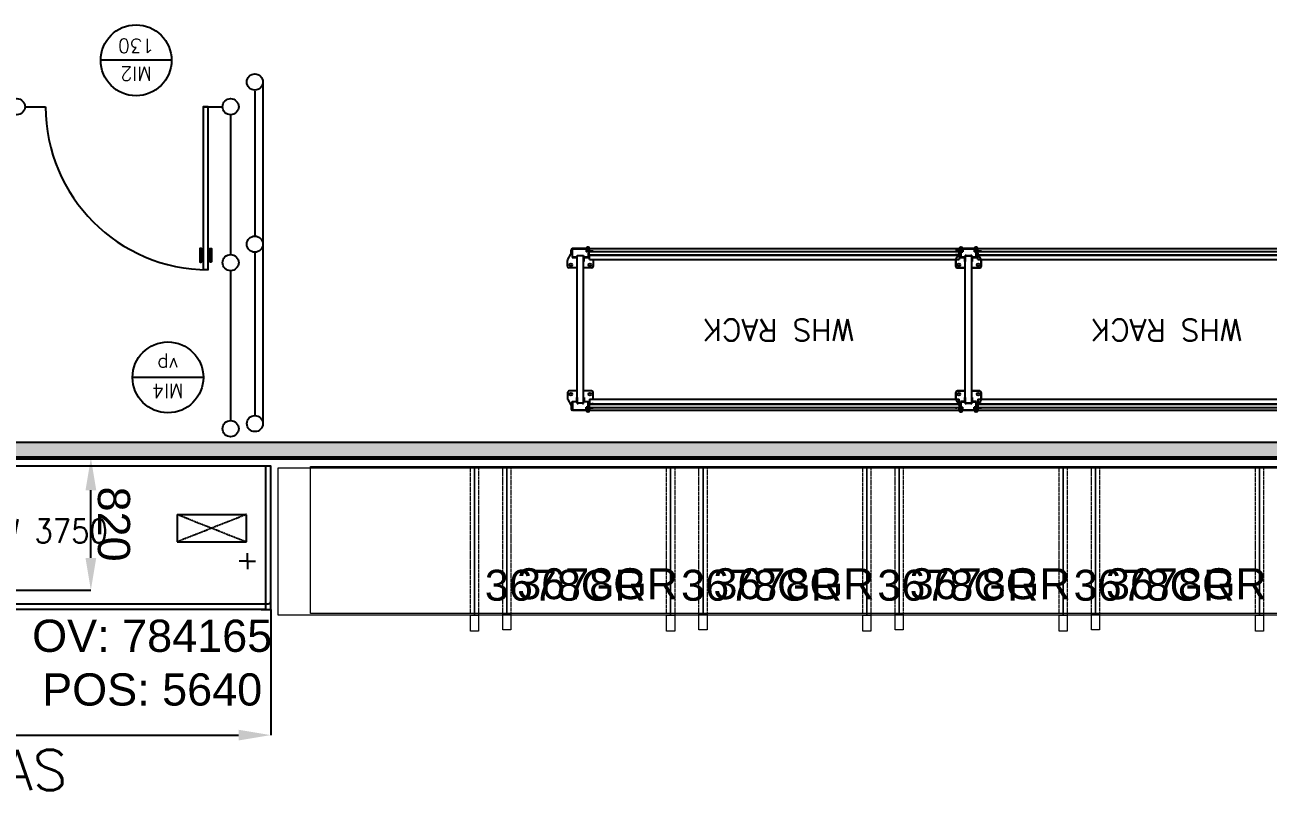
# Model space of a CAD drawing. Header units: millimetres. Extents: x 1478096 to 1808313, y 619971 to 762366.
# Drawn here: x 1560863 to 1568585, y 724528 to 729280 of the extents above; entities that cross this region are included whole.
import ezdxf
from ezdxf.enums import TextEntityAlignment as Align

# ---------------------------------------------------------------- set-up
doc = ezdxf.new("R2010")
doc.units = ezdxf.units.MM
doc.header["$LTSCALE"] = 10
for name, pattern in [('CENTERX2', [4, 2.5, -0.5, 0.5, -0.5]), ('CONTINOUS', [0]), ('DASHED', [0.75, 0.5, -0.25]), ('TRATTEGGIATA', [0.75, 0.5, -0.25]), ('TRATTEGGIATA2', [0.375, 0.25, -0.125])]:
    doc.linetypes.add(name, pattern=pattern)
for name, color, linetype in [('A-HATCH-DURLOCK', 252, 'Continuous'), ('BANCHI', 3, 'Continuous'), ('Categorías', 250, 'Continuous'), ('COSTAN-CAM-EJES', 251, 'CENTERX2'), ('COSTAN-EXH-COTAS', 7, 'Continuous'), ('COSTAN-EXH-Desagues', 1, 'Continuous'), ('COSTAN-EXH-NOMENCLATURAS', 7, 'Continuous'), ('DC-ARQ-DEF GUARDARAIL', 7, 'CONTINOUS'), ('DC-ARQ-EQUIP. DEPOSITO', 203, 'Continuous'), ('DC-ARQ-PAINEL DURLOCK RF', 40, 'Continuous'), ('DC-ARQ-REJA', 8, 'Continuous'), ('DESAGUE MAQUINA', 3, 'Continuous'), ('DESAGUE PISO', 7, 'TRATTEGGIATA'), ('GABINETE', 1, 'Continuous'), ('GOP', 1, 'Continuous'), ('LATERALES', 3, 'Continuous'), ('QUADRO_ELETTRICO', 8, 'Continuous'), ('TESTI20', 3, 'Continuous'), ('TETTO', 3, 'TRATTEGGIATA'), ('TXT CARPINTERIAS', 2, 'Continuous'), ('ZZCOSTAN-CAM-NOMENCLATURAS', 7, 'Continuous')]:
    doc.layers.add(name, color=color, linetype=linetype)
doc.layers.add('BLOQUES', color=7, linetype='Continuous', lineweight=0)
doc.styles.add('costan', font='ARIAL.TTF')
doc.styles.add('RE-PLANTABASE(XREF)$0$STANDARD', font='SIMPLEX.SHX')
doc.styles.add('ROMANS', font='romans')
doc.styles.get("Standard").update_dxf_attribs({"font": 'ARIAL.TTF'})
doc.styles.add('TESTI15', font='romans.shx', dxfattribs={"width": 0.9, "height": 1.5})
doc.dimstyles.new('COSTAN-DESAGUES', dxfattribs={"dimtxt": 200, "dimasz": 200, "dimexe": 0, "dimexo": 0, "dimgap": 40, "dimtad": 1, "dimdec": 0, "dimzin": 0, "dimdsep": 46, "dimtxsty": 'costan', "dimblk1": 'ARCHTICK', "dimblk2": 'ARCHTICK', "dimcen": 0, "dimclrd": 256, "dimclre": 256, "dimclrt": 256, "dimadec": 0, "dimazin": 0, "dimtfac": 1, "dimtdec": 0, "dimtofl": 0, "dimtmove": 0, "dimatfit": 3, "dimfxl": 0, "dimtolj": 1, "dimtzin": 0, "dimarcsym": 0})
doc.dimstyles.new('COSTAN-MM-100', dxfattribs={"dimtxt": 200, "dimasz": 200, "dimexe": 0, "dimexo": 0, "dimgap": 40, "dimtad": 1, "dimdec": 0, "dimzin": 0, "dimdsep": 46, "dimtxsty": 'costan', "dimblk1": 'ARCHTICK', "dimblk2": 'ARCHTICK', "dimcen": 0, "dimclrd": 256, "dimclre": 256, "dimclrt": 256, "dimadec": 0, "dimazin": 0, "dimtfac": 1, "dimtdec": 0, "dimtofl": 0, "dimtmove": 0, "dimatfit": 3, "dimfxl": 0, "dimtolj": 1, "dimtzin": 0, "dimarcsym": 0})

# ---------------------------------------------------------------- blocks, each defined once
blk = doc.blocks.new('RACK')
at = {"layer": 'DC-ARQ-EQUIP. DEPOSITO', "ltscale": 200}
for p, q in [((1629.3233, 649.3689), (1629.3422, 649.402)), ((1629.3437, 649.4073), (1629.3437, 649.4265)), ((1629.3602, 649.4365), (1629.3512, 649.4365)), ((1629.3512, 649.4365), (1629.3512, 649.3815)), ((1629.3512, 649.3815), (1629.3512, 649.4365)), ((1629.3512, 649.4365), (1629.3602, 649.4365)), ((1629.3512, 649.3815), (1629.3787, 649.3815)), ((1629.3787, 649.3815), (1629.3512, 649.3815)), ((1629.3532, 649.3835), (1629.3532, 649.4345)), ((1629.3532, 649.4345), (1629.3602, 649.4345)), ((1629.3532, 649.4345), (1629.3532, 649.3835)), ((1629.3602, 649.4345), (1629.3532, 649.4345)), ((1629.3807, 649.3835), (1629.3532, 649.3835)), ((1629.3532, 649.3835), (1629.3807, 649.3835)), ((1629.4352, 649.4365), (1629.3602, 649.4365)), ((1629.3602, 649.4365), (1629.4352, 649.4365)), ((1629.3602, 649.4345), (1629.4352, 649.4345)), ((1629.4352, 649.4345), (1629.3602, 649.4345)), ((1629.3787, 649.3815), (1629.3787, 649.3565)), ((1629.3787, 649.3565), (1629.3787, 649.3815)), ((1629.3807, 649.3565), (1629.3807, 649.3835)), ((1629.3807, 649.3835), (1629.3807, 649.3565)), ((1629.3812, 649.3934), (1629.3877, 649.3934)), ((1629.3812, 649.3925), (1629.3812, 649.3934)), ((1629.3877, 649.3934), (1629.3812, 649.3934)), ((1629.3812, 649.3934), (1629.3812, 649.3925)), ((1629.4212, 649.3925), (1629.3812, 649.3925)), ((1629.3812, 649.3925), (1629.3812, 648.4765)), ((1629.3812, 649.3925), (1629.3812, 648.4765)), ((1629.3812, 649.3925), (1629.4212, 649.3925)), ((1629.3877, 649.3934), (1629.3877, 649.3925)), ((1629.3877, 649.3925), (1629.3877, 649.3934)), ((1629.4147, 649.3934), (1629.4212, 649.3934)), ((1629.4147, 649.3925), (1629.4147, 649.3934)), ((1629.4212, 649.3934), (1629.4147, 649.3934)), ((1629.4147, 649.3934), (1629.4147, 649.3925)), ((1629.4212, 649.3934), (1629.4212, 649.3925)), ((1629.4212, 649.3925), (1629.4212, 649.3934)), ((1629.4212, 649.3925), (1629.4212, 648.4765)), ((1629.4212, 649.3925), (1629.4212, 648.4765)), ((1629.4492, 649.3835), (1629.4217, 649.3835)), ((1629.4217, 649.3835), (1629.4217, 649.3565)), ((1629.4217, 649.3835), (1629.4492, 649.3835)), ((1629.4217, 649.3565), (1629.4217, 649.3835)), ((1629.4237, 649.3815), (1629.4512, 649.3815)), ((1629.4237, 649.3565), (1629.4237, 649.3815)), ((1629.4512, 649.3815), (1629.4237, 649.3815)), ((1629.4237, 649.3815), (1629.4237, 649.3565)), ((1629.4352, 649.4345), (1629.4352, 649.4365)), ((1629.4362, 649.4365), (1629.4352, 649.4365)), ((1629.4352, 649.4365), (1629.4352, 649.4345)), ((1629.4352, 649.4365), (1629.4362, 649.4365)), ((1629.4352, 649.4345), (1629.4362, 649.4345)), ((1629.4362, 649.4345), (1629.4352, 649.4345)), ((1629.4372, 649.4365), (1629.4362, 649.4365)), ((1629.4362, 649.4365), (1629.4362, 649.4345)), ((1629.4362, 649.4365), (1629.4372, 649.4365)), ((1629.4362, 649.4365), (1629.4362, 649.4345)), ((1629.4362, 649.4345), (1629.4372, 649.4345)), ((1629.4372, 649.4345), (1629.4362, 649.4345)), ((1629.4371, 649.4244), (1629.4367, 649.4175)), ((1629.4407, 649.4172), (1629.4367, 649.4175)), ((1629.4376, 649.4345), (1629.4371, 649.4244)), ((1629.4382, 649.4365), (1629.4372, 649.4365)), ((1629.4372, 649.4365), (1629.4382, 649.4365)), ((1629.4372, 649.4345), (1629.4382, 649.4345)), ((1629.4382, 649.4345), (1629.4372, 649.4345)), ((1629.4378, 649.4389), (1629.4377, 649.4365)), ((1629.4378, 649.4389), (1629.4378, 649.4389)), ((1629.4412, 649.4365), (1629.4382, 649.4365)), ((1629.4382, 649.4365), (1629.4412, 649.4365)), ((1629.4382, 649.4345), (1629.4412, 649.4345)), ((1629.4412, 649.4345), (1629.4382, 649.4345)), ((1629.4407, 649.4172), (1629.4411, 649.4242)), ((1629.4411, 649.4242), (1629.4416, 649.4345)), ((1629.4422, 649.4365), (1629.4412, 649.4365)), ((1629.4412, 649.4365), (1629.4422, 649.4365)), ((1629.4412, 649.4345), (1629.4422, 649.4345)), ((1629.4422, 649.4345), (1629.4412, 649.4345)), ((1629.4417, 649.4365), (1629.4418, 649.4387)), ((1629.4512, 649.4365), (1629.4422, 649.4365)), ((1629.4422, 649.4365), (1629.4422, 649.4345)), ((1629.4422, 649.4365), (1629.4512, 649.4365)), ((1629.4422, 649.4345), (1629.4422, 649.4365)), ((1629.4422, 649.4345), (1629.4492, 649.4345)), ((1629.4492, 649.4345), (1629.4422, 649.4345)), ((1629.4502, 649.4465), (1629.4458, 649.4465)), ((1629.4458, 649.4425), (1629.4502, 649.4425)), ((1629.4492, 649.4345), (1629.4492, 649.3835)), ((1629.4492, 649.3835), (1629.4492, 649.4345)), ((1629.4512, 649.3815), (1629.4512, 649.4365)), ((1629.4512, 649.4365), (1629.4512, 649.3815)), ((1629.4512, 649.422), (1629.4732, 649.422)), ((1629.4512, 649.4204), (1629.4732, 649.4204)), ((1629.4512, 649.3976), (1629.4732, 649.3976)), ((1629.4512, 649.396), (1629.4732, 649.396)), ((1629.4542, 649.4385), (1629.4542, 649.422)), ((1629.4542, 649.396), (1629.4542, 649.3905)), ((1629.4542, 649.3905), (1629.4582, 649.3905)), ((1631.7545, 649.419), (1629.4565, 649.419)), ((1629.4565, 649.419), (1629.4565, 649.399)), ((1631.7545, 649.399), (1629.4565, 649.399)), ((1629.4582, 649.422), (1629.4582, 649.4385)), ((1629.4582, 649.3905), (1629.4582, 649.396)), ((1631.7545, 649.4365), (1629.4585, 649.4365)), ((1629.4585, 649.4365), (1629.4585, 649.422)), ((1629.4585, 649.396), (1629.4585, 649.3682)), ((1629.4587, 649.4073), (1629.4587, 649.4265)), ((1629.4792, 649.3689), (1629.4603, 649.402)), ((1629.4732, 649.422), (1629.4812, 649.422)), ((1629.4812, 649.4204), (1629.4732, 649.4204)), ((1629.4732, 649.3976), (1629.4812, 649.3976)), ((1629.4812, 649.396), (1629.4732, 649.396)), ((1629.4812, 649.422), (1629.4812, 649.4204)), ((1629.4812, 649.4204), (1629.4812, 649.419)), ((1629.4812, 649.399), (1629.4812, 649.3976)), ((1629.4812, 649.3976), (1629.4812, 649.396)), ((1631.7545, 649.3965), (1629.4812, 649.3965)), ((1631.7317, 649.422), (1631.7317, 649.4204)), ((1631.7397, 649.422), (1631.7317, 649.422)), ((1631.7317, 649.4204), (1631.7317, 649.419)), ((1631.7317, 649.4204), (1631.7397, 649.4204)), ((1631.7317, 649.399), (1631.7317, 649.3976)), ((1631.7397, 649.3976), (1631.7317, 649.3976)), ((1631.7317, 649.3976), (1631.7317, 649.396)), ((1631.7317, 649.396), (1631.7397, 649.396)), ((1631.7617, 649.422), (1631.7397, 649.422)), ((1631.7617, 649.4204), (1631.7397, 649.4204)), ((1631.7617, 649.3976), (1631.7397, 649.3976)), ((1631.7617, 649.396), (1631.7397, 649.396)), ((1631.7545, 649.422), (1631.7545, 649.4365)), ((1631.7545, 649.3682), (1631.7545, 649.396)), ((1631.7547, 649.422), (1631.7547, 649.4385)), ((1631.7547, 649.3905), (1631.7547, 649.396)), ((1631.7587, 649.3905), (1631.7547, 649.3905)), ((1631.7565, 649.399), (1631.7565, 649.419)), ((1631.7587, 649.4385), (1631.7587, 649.422)), ((1631.7587, 649.396), (1631.7587, 649.3905)), ((1631.7617, 649.3815), (1631.7617, 649.4365)), ((1631.7617, 649.4365), (1631.7707, 649.4365)), ((1631.7892, 649.3815), (1631.7617, 649.3815)), ((1631.7627, 649.4465), (1631.7671, 649.4465)), ((1631.7671, 649.4425), (1631.7627, 649.4425)), ((1631.7637, 649.4345), (1631.7637, 649.3835)), ((1631.7707, 649.4345), (1631.7637, 649.4345)), ((1631.7637, 649.3835), (1631.7912, 649.3835)), ((1631.7707, 649.4365), (1631.7707, 649.4345)), ((1631.7707, 649.4365), (1631.7717, 649.4365)), ((1631.7717, 649.4345), (1631.7707, 649.4345)), ((1631.7712, 649.4365), (1631.7711, 649.4387)), ((1631.7719, 649.4242), (1631.7714, 649.4345)), ((1631.7717, 649.4365), (1631.7748, 649.4365)), ((1631.7748, 649.4345), (1631.7717, 649.4345)), ((1631.7722, 649.4172), (1631.7719, 649.4242)), ((1631.7722, 649.4172), (1631.7762, 649.4175)), ((1631.7748, 649.4365), (1631.7758, 649.4365)), ((1631.7758, 649.4345), (1631.7748, 649.4345)), ((1631.7751, 649.4389), (1631.7751, 649.4389)), ((1631.7751, 649.4389), (1631.7753, 649.4365)), ((1631.7754, 649.4345), (1631.7759, 649.4244)), ((1631.7758, 649.4365), (1631.7767, 649.4365)), ((1631.7767, 649.4345), (1631.7758, 649.4345)), ((1631.7759, 649.4244), (1631.7762, 649.4175)), ((1631.7767, 649.4365), (1631.7777, 649.4365)), ((1631.7767, 649.4365), (1631.7767, 649.4345)), ((1631.7777, 649.4345), (1631.7767, 649.4345)), ((1631.7777, 649.4365), (1631.8457, 649.4365)), ((1631.7777, 649.4345), (1631.7777, 649.4365)), ((1631.8457, 649.4345), (1631.7777, 649.4345)), ((1631.7892, 649.3565), (1631.7892, 649.3815)), ((1631.7912, 649.3835), (1631.7912, 649.3565)), ((1631.7982, 649.3934), (1631.7917, 649.3934)), ((1631.7917, 649.3934), (1631.7917, 649.3925)), ((1631.7917, 649.3925), (1631.7917, 648.4765)), ((1631.7917, 649.3925), (1631.8317, 649.3925)), ((1631.7982, 649.3925), (1631.7982, 649.3934)), ((1631.8317, 649.3934), (1631.8252, 649.3934)), ((1631.8252, 649.3934), (1631.8252, 649.3925)), ((1631.8317, 649.3925), (1631.8317, 649.3934)), ((1631.8317, 649.3925), (1631.8317, 648.4765)), ((1631.8322, 649.3835), (1631.8597, 649.3835)), ((1631.8322, 649.3565), (1631.8322, 649.3835)), ((1631.8617, 649.3815), (1631.8342, 649.3815)), ((1631.8342, 649.3815), (1631.8342, 649.3565)), ((1631.8457, 649.4365), (1631.8457, 649.4345)), ((1631.8457, 649.4365), (1631.8467, 649.4365)), ((1631.8467, 649.4345), (1631.8457, 649.4345)), ((1631.8467, 649.4365), (1631.8477, 649.4365)), ((1631.8467, 649.4365), (1631.8467, 649.4345)), ((1631.8477, 649.4345), (1631.8467, 649.4345)), ((1631.8477, 649.4365), (1631.8487, 649.4365)), ((1631.8487, 649.4345), (1631.8477, 649.4345)), ((1631.8487, 649.4365), (1631.8517, 649.4365)), ((1631.8517, 649.4345), (1631.8487, 649.4345)), ((1631.8517, 649.4365), (1631.8527, 649.4365)), ((1631.8527, 649.4345), (1631.8517, 649.4345)), ((1631.8527, 649.4365), (1631.8617, 649.4365)), ((1631.8527, 649.4345), (1631.8527, 649.4365)), ((1631.8597, 649.4345), (1631.8527, 649.4345)), ((1631.8597, 649.3835), (1631.8597, 649.4345)), ((1631.8617, 649.4365), (1631.8617, 649.3815)), ((1631.8692, 649.4073), (1631.8692, 649.4265)), ((1631.8897, 649.3689), (1631.8708, 649.402)), ((1629.3217, 649.3265), (1629.3217, 649.3636)), ((1629.3217, 649.3636), (1629.3217, 649.3265)), ((1629.3812, 649.3165), (1629.3317, 649.3165)), ((1629.3317, 649.3165), (1629.3812, 649.3165)), ((1629.3787, 649.3565), (1629.3807, 649.3565)), ((1629.3807, 649.3565), (1629.3787, 649.3565)), ((1629.4707, 649.3165), (1629.4212, 649.3165)), ((1629.4212, 649.3165), (1629.4707, 649.3165)), ((1629.4217, 649.3565), (1629.4237, 649.3565)), ((1629.4237, 649.3565), (1629.4217, 649.3565)), ((1631.7545, 649.3682), (1629.4585, 649.3682)), ((1629.4807, 649.3636), (1629.4807, 649.3265)), ((1629.4807, 649.3265), (1629.4807, 649.3636)), ((1631.7322, 649.3636), (1631.7322, 649.3265)), ((1631.7422, 649.3165), (1631.7917, 649.3165)), ((1631.7912, 649.3565), (1631.7892, 649.3565)), ((1631.8317, 649.3165), (1631.8812, 649.3165)), ((1631.8342, 649.3565), (1631.8322, 649.3565)), ((1631.8912, 649.3265), (1631.8912, 649.3636)), ((1629.3217, 648.5425), (1629.3217, 648.5053)), ((1629.3217, 648.5053), (1629.3217, 648.5425)), ((1629.3812, 648.5525), (1629.3317, 648.5525)), ((1629.3317, 648.5525), (1629.3812, 648.5525)), ((1629.4707, 648.5525), (1629.4212, 648.5525)), ((1629.4212, 648.5525), (1629.4707, 648.5525)), ((1629.4807, 648.5053), (1629.4807, 648.5425)), ((1629.4807, 648.5425), (1629.4807, 648.5053)), ((1631.7322, 648.5053), (1631.7322, 648.5425)), ((1631.7422, 648.5525), (1631.7917, 648.5525)), ((1631.8317, 648.5525), (1631.8812, 648.5525)), ((1631.8912, 648.5425), (1631.8912, 648.5053)), ((1629.3233, 648.5), (1629.3422, 648.4669)), ((1629.3437, 648.4616), (1629.3437, 648.4425)), ((1629.3512, 648.4875), (1629.3787, 648.4875)), ((1629.3512, 648.4325), (1629.3512, 648.4875)), ((1629.3787, 648.4875), (1629.3512, 648.4875)), ((1629.3512, 648.4875), (1629.3512, 648.4325)), ((1629.3807, 648.4855), (1629.3532, 648.4855)), ((1629.3532, 648.4855), (1629.3532, 648.4345)), ((1629.3532, 648.4855), (1629.3807, 648.4855)), ((1629.3532, 648.4345), (1629.3532, 648.4855)), ((1629.3787, 648.4875), (1629.3787, 648.5125)), ((1629.3787, 648.5125), (1629.3807, 648.5125)), ((1629.3787, 648.5125), (1629.3787, 648.4875)), ((1629.3807, 648.5125), (1629.3787, 648.5125)), ((1629.3807, 648.5125), (1629.3807, 648.4855)), ((1629.3807, 648.4855), (1629.3807, 648.5125)), ((1629.3812, 648.4765), (1629.3812, 648.4755)), ((1629.4212, 648.4765), (1629.3812, 648.4765)), ((1629.3812, 648.4755), (1629.3812, 648.4765)), ((1629.3812, 648.4765), (1629.4212, 648.4765)), ((1629.3812, 648.4755), (1629.3877, 648.4755)), ((1629.3877, 648.4755), (1629.3812, 648.4755)), ((1629.3877, 648.4755), (1629.3877, 648.4765)), ((1629.3877, 648.4765), (1629.3877, 648.4755)), ((1629.4147, 648.4765), (1629.4147, 648.4755)), ((1629.4147, 648.4755), (1629.4147, 648.4765)), ((1629.4147, 648.4755), (1629.4212, 648.4755)), ((1629.4212, 648.4755), (1629.4147, 648.4755)), ((1629.4212, 648.4755), (1629.4212, 648.4765)), ((1629.4212, 648.4765), (1629.4212, 648.4755)), ((1629.4217, 648.4855), (1629.4217, 648.5125)), ((1629.4217, 648.5125), (1629.4237, 648.5125)), ((1629.4217, 648.5125), (1629.4217, 648.4855)), ((1629.4237, 648.5125), (1629.4217, 648.5125)), ((1629.4492, 648.4855), (1629.4217, 648.4855)), ((1629.4217, 648.4855), (1629.4492, 648.4855)), ((1629.4237, 648.5125), (1629.4237, 648.4875)), ((1629.4237, 648.4875), (1629.4237, 648.5125)), ((1629.4237, 648.4875), (1629.4512, 648.4875)), ((1629.4512, 648.4875), (1629.4237, 648.4875)), ((1629.4407, 648.4517), (1629.4367, 648.4515)), ((1629.4371, 648.4445), (1629.4367, 648.4515)), ((1629.4407, 648.4517), (1629.4411, 648.4447)), ((1629.4492, 648.4345), (1629.4492, 648.4855)), ((1629.4492, 648.4855), (1629.4492, 648.4345)), ((1629.4512, 648.4875), (1629.4512, 648.4325)), ((1629.4512, 648.4325), (1629.4512, 648.4875)), ((1629.4512, 648.473), (1629.4732, 648.473)), ((1629.4512, 648.4714), (1629.4732, 648.4714)), ((1629.4542, 648.473), (1629.4542, 648.4785)), ((1629.4542, 648.4785), (1629.4582, 648.4785)), ((1629.4565, 648.45), (1629.4565, 648.47)), ((1631.7565, 648.47), (1629.4565, 648.47)), ((1629.4582, 648.4785), (1629.4582, 648.473)), ((1629.4585, 648.473), (1629.4585, 648.5007)), ((1631.7545, 648.5007), (1629.4585, 648.5007)), ((1629.4587, 648.4616), (1629.4587, 648.4425)), ((1629.4792, 648.5), (1629.4603, 648.4669)), ((1629.4812, 648.473), (1629.4732, 648.473)), ((1629.4732, 648.4714), (1629.4812, 648.4714)), ((1631.7545, 648.473), (1629.4812, 648.473)), ((1629.4812, 648.4714), (1629.4812, 648.473)), ((1629.4812, 648.47), (1629.4812, 648.4714)), ((1631.7317, 648.473), (1631.7397, 648.473)), ((1631.7317, 648.4714), (1631.7317, 648.473)), ((1631.7397, 648.4714), (1631.7317, 648.4714)), ((1631.7317, 648.47), (1631.7317, 648.4714)), ((1631.7617, 648.473), (1631.7397, 648.473)), ((1631.7617, 648.4714), (1631.7397, 648.4714)), ((1631.7545, 648.5007), (1631.7545, 648.473)), ((1631.7547, 648.4785), (1631.7547, 648.473)), ((1631.7587, 648.4785), (1631.7547, 648.4785)), ((1631.7565, 648.47), (1631.7565, 648.45)), ((1631.7587, 648.473), (1631.7587, 648.4785)), ((1631.7892, 648.4875), (1631.7617, 648.4875)), ((1631.7617, 648.4875), (1631.7617, 648.4325)), ((1631.7637, 648.4855), (1631.7912, 648.4855)), ((1631.7637, 648.4345), (1631.7637, 648.4855)), ((1631.7722, 648.4517), (1631.7719, 648.4447)), ((1631.7722, 648.4517), (1631.7762, 648.4515)), ((1631.7759, 648.4445), (1631.7762, 648.4515)), ((1631.7892, 648.5125), (1631.7892, 648.4875)), ((1631.7912, 648.5125), (1631.7892, 648.5125)), ((1631.7912, 648.4855), (1631.7912, 648.5125)), ((1631.7917, 648.4755), (1631.7917, 648.4765)), ((1631.7917, 648.4765), (1631.8317, 648.4765)), ((1631.7982, 648.4755), (1631.7917, 648.4755)), ((1631.7982, 648.4765), (1631.7982, 648.4755)), ((1631.8252, 648.4755), (1631.8252, 648.4765)), ((1631.8317, 648.4755), (1631.8252, 648.4755)), ((1631.8317, 648.4765), (1631.8317, 648.4755)), ((1631.8322, 648.5125), (1631.8322, 648.4855)), ((1631.8342, 648.5125), (1631.8322, 648.5125)), ((1631.8322, 648.4855), (1631.8597, 648.4855)), ((1631.8342, 648.4875), (1631.8342, 648.5125)), ((1631.8617, 648.4875), (1631.8342, 648.4875)), ((1631.8597, 648.4855), (1631.8597, 648.4345)), ((1631.8617, 648.4325), (1631.8617, 648.4875)), ((1631.8692, 648.4616), (1631.8692, 648.4425)), ((1631.8897, 648.5), (1631.8708, 648.4669)), ((1629.3532, 648.4325), (1629.3512, 648.4325)), ((1629.3512, 648.4325), (1629.3532, 648.4325)), ((1629.3532, 648.4345), (1629.3532, 648.4345)), ((1629.3532, 648.4345), (1629.4352, 648.4345)), ((1629.3532, 648.4345), (1629.3532, 648.4345)), ((1629.4352, 648.4345), (1629.3532, 648.4345)), ((1629.4352, 648.4325), (1629.3532, 648.4325)), ((1629.3532, 648.4325), (1629.4352, 648.4325)), ((1629.4352, 648.4345), (1629.4352, 648.4325)), ((1629.4352, 648.4345), (1629.4362, 648.4345)), ((1629.4352, 648.4325), (1629.4352, 648.4345)), ((1629.4362, 648.4345), (1629.4352, 648.4345)), ((1629.4362, 648.4325), (1629.4352, 648.4325)), ((1629.4352, 648.4325), (1629.4362, 648.4325)), ((1629.4362, 648.4345), (1629.4372, 648.4345)), ((1629.4362, 648.4325), (1629.4362, 648.4345)), ((1629.4372, 648.4345), (1629.4362, 648.4345)), ((1629.4362, 648.4325), (1629.4362, 648.4345)), ((1629.4372, 648.4325), (1629.4362, 648.4325)), ((1629.4362, 648.4325), (1629.4372, 648.4325)), ((1629.4376, 648.4345), (1629.4371, 648.4445)), ((1629.4372, 648.4345), (1629.4382, 648.4345)), ((1629.4382, 648.4345), (1629.4372, 648.4345)), ((1629.4382, 648.4325), (1629.4372, 648.4325)), ((1629.4372, 648.4325), (1629.4382, 648.4325)), ((1629.4378, 648.43), (1629.4377, 648.4325)), ((1629.4378, 648.43), (1629.4378, 648.43)), ((1629.4382, 648.4345), (1629.4412, 648.4345)), ((1629.4412, 648.4345), (1629.4382, 648.4345)), ((1629.4412, 648.4325), (1629.4382, 648.4325)), ((1629.4382, 648.4325), (1629.4412, 648.4325)), ((1629.4411, 648.4447), (1629.4416, 648.4345)), ((1629.4412, 648.4345), (1629.4422, 648.4345)), ((1629.4422, 648.4345), (1629.4412, 648.4345)), ((1629.4422, 648.4325), (1629.4412, 648.4325)), ((1629.4412, 648.4325), (1629.4422, 648.4325)), ((1629.4417, 648.4325), (1629.4418, 648.4302)), ((1629.4422, 648.4325), (1629.4422, 648.4345)), ((1629.4422, 648.4345), (1629.4492, 648.4345)), ((1629.4422, 648.4345), (1629.4422, 648.4325)), ((1629.4492, 648.4345), (1629.4422, 648.4345)), ((1629.4512, 648.4325), (1629.4422, 648.4325)), ((1629.4422, 648.4325), (1629.4512, 648.4325)), ((1629.4458, 648.4265), (1629.4502, 648.4265)), ((1629.4502, 648.4225), (1629.4458, 648.4225)), ((1629.4512, 648.4486), (1629.4732, 648.4486)), ((1629.4512, 648.447), (1629.4732, 648.447)), ((1629.4542, 648.4305), (1629.4542, 648.447)), ((1631.7565, 648.45), (1629.4565, 648.45)), ((1629.4582, 648.447), (1629.4582, 648.4305)), ((1629.4585, 648.4325), (1629.4585, 648.447)), ((1631.7545, 648.4325), (1629.4585, 648.4325)), ((1629.4812, 648.4486), (1629.4732, 648.4486)), ((1629.4732, 648.447), (1629.4812, 648.447)), ((1629.4812, 648.4486), (1629.4812, 648.45)), ((1629.4812, 648.447), (1629.4812, 648.4486)), ((1631.7317, 648.4486), (1631.7317, 648.45)), ((1631.7317, 648.447), (1631.7317, 648.4486)), ((1631.7317, 648.4486), (1631.7397, 648.4486)), ((1631.7397, 648.447), (1631.7317, 648.447)), ((1631.7617, 648.4486), (1631.7397, 648.4486)), ((1631.7617, 648.447), (1631.7397, 648.447)), ((1631.7545, 648.447), (1631.7545, 648.4325)), ((1631.7547, 648.447), (1631.7547, 648.4305)), ((1631.7587, 648.4305), (1631.7587, 648.447)), ((1631.7617, 648.4325), (1631.7707, 648.4325)), ((1631.7671, 648.4265), (1631.7627, 648.4265)), ((1631.7627, 648.4225), (1631.7671, 648.4225)), ((1631.7707, 648.4345), (1631.7637, 648.4345)), ((1631.7707, 648.4325), (1631.7707, 648.4345)), ((1631.7717, 648.4345), (1631.7707, 648.4345)), ((1631.7707, 648.4325), (1631.7717, 648.4325)), ((1631.7712, 648.4325), (1631.7711, 648.4302)), ((1631.7719, 648.4447), (1631.7714, 648.4345)), ((1631.7748, 648.4345), (1631.7717, 648.4345)), ((1631.7717, 648.4325), (1631.7748, 648.4325)), ((1631.7758, 648.4345), (1631.7748, 648.4345)), ((1631.7748, 648.4325), (1631.7758, 648.4325)), ((1631.7751, 648.43), (1631.7753, 648.4325)), ((1631.7751, 648.43), (1631.7751, 648.43)), ((1631.7754, 648.4345), (1631.7759, 648.4445)), ((1631.7767, 648.4345), (1631.7758, 648.4345)), ((1631.7758, 648.4325), (1631.7767, 648.4325)), ((1631.7777, 648.4345), (1631.7767, 648.4345)), ((1631.7767, 648.4325), (1631.7767, 648.4345)), ((1631.7767, 648.4325), (1631.7777, 648.4325)), ((1631.7777, 648.4345), (1631.7777, 648.4325)), ((1631.8457, 648.4345), (1631.7777, 648.4345)), ((1631.7777, 648.4325), (1631.8457, 648.4325)), ((1631.8457, 648.4325), (1631.8457, 648.4345)), ((1631.8467, 648.4345), (1631.8457, 648.4345)), ((1631.8457, 648.4325), (1631.8467, 648.4325)), ((1631.8477, 648.4345), (1631.8467, 648.4345)), ((1631.8467, 648.4325), (1631.8467, 648.4345)), ((1631.8467, 648.4325), (1631.8477, 648.4325)), ((1631.8487, 648.4345), (1631.8477, 648.4345)), ((1631.8477, 648.4325), (1631.8487, 648.4325)), ((1631.8517, 648.4345), (1631.8487, 648.4345)), ((1631.8487, 648.4325), (1631.8517, 648.4325)), ((1631.8527, 648.4345), (1631.8517, 648.4345)), ((1631.8517, 648.4325), (1631.8527, 648.4325)), ((1631.8527, 648.4345), (1631.8527, 648.4325)), ((1631.8597, 648.4345), (1631.8527, 648.4345)), ((1631.8527, 648.4325), (1631.8617, 648.4325))]:
    blk.add_line(p, q, dxfattribs=at)
for centre in [(1629.3417, 649.3365, 0), (1629.3417, 649.3365, 0), (1629.4607, 649.3365, 0), (1629.4607, 649.3365, 0), (1631.7522, 649.3365, 0), (1631.8712, 649.3365, 0), (1629.3417, 648.5325, 0), (1629.3417, 648.5325, 0), (1629.4607, 648.5325, 0), (1629.4607, 648.5325, 0), (1631.7522, 648.5325, 0), (1631.8712, 648.5325, 0)]:
    blk.add_circle(centre, 0.0085, dxfattribs=at)
for centre, radius, start, end in [((1629.3337, 649.4073), 0.01, 327.99462, 0), ((1629.3537, 649.4265), 0.01, 104.47751, 180), ((1629.4389, 649.4359), 0.00325, 109.65893, 169.55435), ((1629.4389, 649.4359), 0.00325, 205.72689, 244.4192), ((1629.4458, 649.4385), 0.008, 90, 177.03906), ((1629.4458, 649.4385), 0.004, 90, 177.03906), ((1629.4502, 649.4385), 0.008, 0, 90), ((1629.4502, 649.4385), 0.004, 0, 90), ((1629.4487, 649.4265), 0.01, 56.63465, 75.52249), ((1629.4487, 649.4265), 0.01, 0, 75.52249), ((1629.4487, 649.4265), 0.01, 12.85089, 18.19933), ((1629.4687, 649.4073), 0.01, 180, 212.00538), ((1631.7642, 649.4265), 0.01, 161.80959, 167.17377), ((1631.7627, 649.4385), 0.008, 90, 180), ((1631.7627, 649.4385), 0.004, 90, 180), ((1631.7642, 649.4265), 0.01, 104.47751, 123.36868), ((1631.7671, 649.4385), 0.008, 2.96094, 90), ((1631.7671, 649.4385), 0.004, 2.96094, 90), ((1631.774, 649.4359), 0.00325, 10.44565, 70.34107), ((1631.774, 649.4359), 0.00325, 295.5808, 334.27311), ((1631.8592, 649.4265), 0.01, 0, 75.52249), ((1631.8792, 649.4073), 0.01, 180, 212.00538), ((1629.3317, 649.3636), 0.01, 147.99462, 180), ((1629.3317, 649.3636), 0.01, 152.43402, 180), ((1629.3317, 649.3265), 0.01, 180, 270), ((1629.3317, 649.3265), 0.01, 180, 270), ((1629.4707, 649.3265), 0.01, 270, 0), ((1629.4707, 649.3265), 0.01, 270, 0), ((1629.4707, 649.3636), 0.01, 0, 32.00538), ((1629.4707, 649.3636), 0.01, 0, 27.56598), ((1631.7422, 649.3636), 0.01, 152.43402, 180), ((1631.7422, 649.3265), 0.01, 180, 270), ((1631.8812, 649.3265), 0.01, 270, 0), ((1631.8812, 649.3636), 0.01, 0, 32.00538), ((1629.3317, 648.5425), 0.01, 90, 180), ((1629.3317, 648.5425), 0.01, 90, 180), ((1629.4707, 648.5425), 0.01, 0, 90), ((1629.4707, 648.5425), 0.01, 0, 90), ((1631.7422, 648.5425), 0.01, 90, 180), ((1631.8812, 648.5425), 0.01, 0, 90), ((1629.3317, 648.5053), 0.01, 180, 212.00538), ((1629.3317, 648.5053), 0.01, 180, 207.56598), ((1629.3337, 648.4616), 0.01, 0, 32.00538), ((1629.4687, 648.4616), 0.01, 147.99462, 180), ((1629.4707, 648.5053), 0.01, 327.99462, 0), ((1629.4707, 648.5053), 0.01, 332.43402, 0), ((1631.7422, 648.5053), 0.01, 180, 207.56598), ((1631.8792, 648.4616), 0.01, 147.99462, 180), ((1631.8812, 648.5053), 0.01, 327.99462, 0), ((1629.3537, 648.4425), 0.01, 180, 255.52249), ((1629.4389, 648.433), 0.00325, 190.44565, 250.34107), ((1629.4389, 648.433), 0.00325, 115.5808, 154.27311), ((1629.4458, 648.4305), 0.008, 182.96094, 270), ((1629.4458, 648.4305), 0.004, 182.96094, 270), ((1629.4502, 648.4305), 0.004, 270, 0), ((1629.4502, 648.4305), 0.008, 270, 0), ((1629.4487, 648.4425), 0.01, 284.47751, 0), ((1629.4487, 648.4425), 0.01, 284.47751, 303.36535), ((1629.4487, 648.4425), 0.01, 341.80067, 347.14911), ((1631.7627, 648.4305), 0.008, 180, 270), ((1631.7642, 648.4425), 0.01, 236.63132, 255.52249), ((1631.7627, 648.4305), 0.004, 180, 270), ((1631.7671, 648.4305), 0.004, 270, 357.03906), ((1631.7671, 648.4305), 0.008, 270, 357.03906), ((1631.774, 648.433), 0.00325, 289.65893, 349.55435), ((1631.774, 648.433), 0.00325, 25.72689, 64.4192), ((1631.8592, 648.4425), 0.01, 284.47751, 0)]:
    blk.add_arc(centre, radius, start, end, dxfattribs=at)
at = {"layer": 'DC-ARQ-EQUIP. DEPOSITO', "style": 'RE-PLANTABASE(XREF)$0$STANDARD'}
blk.add_text('WHS RACK', height=0.13486, dxfattribs=at).set_placement((1630.5833, 648.9378, 0), align=Align.MIDDLE_CENTER)
blk = doc.blocks.new('SIMB-CAR')
blk.add_line((-0.5, 0), (0.5, 0))
blk.add_circle((0, 0), 0.5)
at = {"style": 'ROMANS'}
for tag, p in [('TIPO', (0, 0.192)), ('NUMERO', (0, -0.205))]:
    blk.add_attdef(tag, text='', height=0.2, dxfattribs=at).set_placement(p, align=Align.MIDDLE)
blk = doc.blocks.new('LI_TL1_N_375')
at = {"layer": 'DESAGUE MAQUINA'}
for p, q in [((121.7, -590), (121.7, -540)), ((3635, -590), (3635, -540)), ((121.7, -590), (71.7, -590)), ((121.7, -590), (121.7, -640)), ((121.7, -590), (171.7, -590)), ((3635, -590), (3585, -590)), ((3635, -590), (3635, -640)), ((3635, -590), (3685, -590))]:
    blk.add_line(p, q, dxfattribs=at)
at = {"layer": 'DESAGUE PISO'}
for p, q in [((1925, -770), (1825, -770)), ((1875, -720), (1875, -820))]:
    blk.add_line(p, q, dxfattribs=at)
at = {"layer": 'GABINETE'}
for p, q in [((3750, 0), (0, 0)), ((0, 0), (0, -855)), ((0, -855), (3750, -855)), ((2500, -890), (0, -890))]:
    blk.add_line(p, q, dxfattribs=at)
at = {"layer": 'LATERALES', "color": 3, "linetype": 'ByBlock'}
blk.add_line((3750, -890), (0, -890), dxfattribs=at)
at = {"layer": 'LATERALES'}
blk.add_line((3720, -890), (3750, -890), dxfattribs=at)
at = {"layer": 'QUADRO_ELETTRICO', "linetype": 'TRATTEGGIATA2'}
for p, q in [((3200, -300), (3630, -300)), ((3200, -300), (3630, -470)), ((3630, -300), (3200, -470)), ((3200, -300), (3200, -470)), ((3630, -470), (3630, -300)), ((3200, -470), (3630, -470))]:
    blk.add_line(p, q, dxfattribs=at)
at = {"layer": 'TESTI20', "style": 'TESTI15', "width": 0.9}
blk.add_text('LION NARROW 3750', height=147.999, dxfattribs=at).set_placement((1886.9, -403.1), align=Align.MIDDLE)
blk = doc.blocks.new('*D529')
at = {"layer": 'COSTAN-EXH-COTAS', "lineweight": -2, "transparency": 16777216}
for p, q in [((1558580.2, 725650.2), (1558580.2, 724870)), ((1562390.2, 725650.2), (1562390.2, 724870)), ((1558780.2, 724870), (1562190.2, 724870))]:
    blk.add_line(p, q, dxfattribs=at)
at = {"layer": 'COSTAN-EXH-COTAS', "transparency": 16777216}
for points in [[(1558780.2, 724903.3), (1558780.2, 724836.7), (1558580.2, 724870)], [(1562190.2, 724903.3), (1562190.2, 724836.7), (1562390.2, 724870)]]:
    blk.add_solid(points, dxfattribs=at)
at = {"layer": 'Defpoints', "color": 0, "transparency": 16777216}
for p in [(1558580.2, 725650.2), (1562390.2, 725650.2), (1562390.2, 724870)]:
    blk.add_point(p, dxfattribs=at)
at = {"layer": 'COSTAN-EXH-COTAS', "transparency": 16777216, "insert": (1560485.2, 725012.2), "char_height": 200, "attachment_point": 5, "style": 'costan'}
blk.add_mtext('\\A1;3810', dxfattribs=at)
blk = doc.blocks.new('_ARCHTICK')
at = {"color": 0, "linetype": 'ByBlock', "const_width": 0.15}
blk.add_lwpolyline([(-0.5, -0.5), (0.5, 0.5)], dxfattribs=at)
blk = doc.blocks.new('*D525')
at = {"layer": 'COSTAN-EXH-Desagues', "lineweight": -2, "transparency": 16777216}
for p, q in [((1561273.3, 725970.2), (1561273.3, 726390.2)), ((1560485.2, 725770.2), (1561273.3, 725770.2))]:
    blk.add_line(p, q, dxfattribs=at)
at = {"layer": 'COSTAN-EXH-Desagues', "transparency": 16777216}
for points in [[(1561306.7, 726390.2), (1561240, 726390.2), (1561273.3, 726590.2)], [(1561306.7, 725970.2), (1561240, 725970.2), (1561273.3, 725770.2)]]:
    blk.add_solid(points, dxfattribs=at)
at = {"layer": 'Defpoints', "color": 0, "transparency": 16777216}
for p in [(1561273.3, 726590.2), (1561273.3, 726590.2), (1560485.2, 725770.2)]:
    blk.add_point(p, dxfattribs=at)
at = {"layer": 'COSTAN-EXH-Desagues', "transparency": 16777216, "insert": (1561415.4, 726180.2), "char_height": 200, "attachment_point": 5, "rotation": 270.00021, "style": 'costan'}
blk.add_mtext('\\A1;820', dxfattribs=at)

msp = doc.modelspace()

# ---------------------------------------------------------------- hatches: boundary and pattern name
at = {"layer": 'A-HATCH-DURLOCK'}
h = msp.add_hatch(dxfattribs=at)
h.set_pattern_fill('ANSI38', color=256, scale=10, angle=180)
h.set_pattern_definition([(225, (3172020.15, 1376323.114), (22.4506403, -22.4506403), []), (315, (3172020.15, 1376323.114), (67.3519209, -22.4506403), [79.375, -47.625])])
h.paths.add_polyline_path([(1539875.031, 726586.983), (1569864.009, 726586.983), (1569864.013, 726686.983), (1539875.031, 726686.983)])

# ---------------------------------------------------------------- linework, layer by layer
at = {"layer": 'BANCHI'}
msp.add_line((1562360.221, 725685.155), (1562375.221, 725685.155), dxfattribs=at)
msp.add_lwpolyline([(1562360.221, 725650.155), (1562390.221, 725650.155, -1.33033444), (1562390.221, 725650.155), (1562390.221, 726540.155), (1562360.221, 726540.155)], format="xyb", dxfattribs=at)
msp.add_arc((1562375.221, 725700.155), 15, 270, 0, dxfattribs=at)
at = {"layer": 'BLOQUES', "color": 250}
for points in [[(1563655.251, 725614.54), (1562436.389, 725614.54), (1562436.389, 726528.94), (1563655.251, 726528.94)], [(1563856.176, 725624.061), (1562637.314, 725624.061), (1562637.314, 726538.461), (1563856.176, 726538.461)], [(1564874.113, 725614.54), (1563655.251, 725614.54), (1563655.251, 726528.94), (1564874.113, 726528.94)], [(1565075.038, 725624.061), (1563856.176, 725624.061), (1563856.176, 726538.461), (1565075.038, 726538.461)], [(1566092.975, 725614.54), (1564874.113, 725614.54), (1564874.113, 726528.94), (1566092.975, 726528.94)], [(1566293.9, 725624.061), (1565075.038, 725624.061), (1565075.038, 726538.461), (1566293.9, 726538.461)], [(1567311.837, 725614.54), (1566092.975, 725614.54), (1566092.975, 726528.94), (1567311.837, 726528.94)], [(1567512.762, 725624.061), (1566293.9, 725624.061), (1566293.9, 726538.461), (1567512.762, 726538.461)], [(1568530.699, 725614.54), (1567311.837, 725614.54), (1567311.837, 726528.94), (1568530.699, 726528.94)], [(1568731.624, 725624.061), (1567512.762, 725624.061), (1567512.762, 726538.461), (1568731.624, 726538.461)], [(1569749.561, 725614.54), (1568530.699, 725614.54), (1568530.699, 726528.94), (1569749.561, 726528.94)], [(1563680.251, 725514.54), (1563630.251, 725514.54), (1563630.251, 725614.54), (1563680.251, 725614.54)], [(1563680.251, 725514.54), (1563630.251, 725514.54), (1563630.251, 725614.54), (1563680.251, 725614.54)], [(1563881.176, 725524.061), (1563831.176, 725524.061), (1563831.176, 725624.061), (1563881.176, 725624.061)], [(1563881.176, 725524.061), (1563831.176, 725524.061), (1563831.176, 725624.061), (1563881.176, 725624.061)], [(1564899.113, 725514.54), (1564849.113, 725514.54), (1564849.113, 725614.54), (1564899.113, 725614.54)], [(1564899.113, 725514.54), (1564849.113, 725514.54), (1564849.113, 725614.54), (1564899.113, 725614.54)], [(1564899.113, 725514.54), (1564849.113, 725514.54), (1564849.113, 725614.54), (1564899.113, 725614.54)], [(1564899.113, 725514.54), (1564849.113, 725514.54), (1564849.113, 725614.54), (1564899.113, 725614.54)], [(1565100.038, 725524.061), (1565050.038, 725524.061), (1565050.038, 725624.061), (1565100.038, 725624.061)], [(1565100.038, 725524.061), (1565050.038, 725524.061), (1565050.038, 725624.061), (1565100.038, 725624.061)], [(1565100.038, 725524.061), (1565050.038, 725524.061), (1565050.038, 725624.061), (1565100.038, 725624.061)], [(1565100.038, 725524.061), (1565050.038, 725524.061), (1565050.038, 725624.061), (1565100.038, 725624.061)], [(1566117.975, 725514.54), (1566067.975, 725514.54), (1566067.975, 725614.54), (1566117.975, 725614.54)], [(1566117.975, 725514.54), (1566067.975, 725514.54), (1566067.975, 725614.54), (1566117.975, 725614.54)], [(1566318.9, 725524.061), (1566268.9, 725524.061), (1566268.9, 725624.061), (1566318.9, 725624.061)], [(1566318.9, 725524.061), (1566268.9, 725524.061), (1566268.9, 725624.061), (1566318.9, 725624.061)], [(1567336.837, 725514.54), (1567286.837, 725514.54), (1567286.837, 725614.54), (1567336.837, 725614.54)], [(1567336.837, 725514.54), (1567286.837, 725514.54), (1567286.837, 725614.54), (1567336.837, 725614.54)], [(1567537.762, 725524.061), (1567487.762, 725524.061), (1567487.762, 725624.061), (1567537.762, 725624.061)], [(1567537.762, 725524.061), (1567487.762, 725524.061), (1567487.762, 725624.061), (1567537.762, 725624.061)], [(1568555.699, 725514.54), (1568505.699, 725514.54), (1568505.699, 725614.54), (1568555.699, 725614.54)], [(1568555.699, 725514.54), (1568505.699, 725514.54), (1568505.699, 725614.54), (1568555.699, 725614.54)]]:
    msp.add_lwpolyline(points, close=True, dxfattribs=at)
at = {"layer": 'BLOQUES', "color": 250, "linetype": 'DASHED'}
for points in [[(1563680.251, 725614.54), (1563630.251, 725614.54), (1563630.251, 726528.94), (1563680.251, 726528.94)], [(1563680.251, 725614.54), (1563630.251, 725614.54), (1563630.251, 726528.94), (1563680.251, 726528.94)], [(1563881.176, 725624.061), (1563831.176, 725624.061), (1563831.176, 726538.461), (1563881.176, 726538.461)], [(1563881.176, 725624.061), (1563831.176, 725624.061), (1563831.176, 726538.461), (1563881.176, 726538.461)], [(1564899.113, 725614.54), (1564849.113, 725614.54), (1564849.113, 726528.94), (1564899.113, 726528.94)], [(1564899.113, 725614.54), (1564849.113, 725614.54), (1564849.113, 726528.94), (1564899.113, 726528.94)], [(1564899.113, 725614.54), (1564849.113, 725614.54), (1564849.113, 726528.94), (1564899.113, 726528.94)], [(1564899.113, 725614.54), (1564849.113, 725614.54), (1564849.113, 726528.94), (1564899.113, 726528.94)], [(1565100.038, 725624.061), (1565050.038, 725624.061), (1565050.038, 726538.461), (1565100.038, 726538.461)], [(1565100.038, 725624.061), (1565050.038, 725624.061), (1565050.038, 726538.461), (1565100.038, 726538.461)], [(1565100.038, 725624.061), (1565050.038, 725624.061), (1565050.038, 726538.461), (1565100.038, 726538.461)], [(1565100.038, 725624.061), (1565050.038, 725624.061), (1565050.038, 726538.461), (1565100.038, 726538.461)], [(1566117.975, 725614.54), (1566067.975, 725614.54), (1566067.975, 726528.94), (1566117.975, 726528.94)], [(1566117.975, 725614.54), (1566067.975, 725614.54), (1566067.975, 726528.94), (1566117.975, 726528.94)], [(1566318.9, 725624.061), (1566268.9, 725624.061), (1566268.9, 726538.461), (1566318.9, 726538.461)], [(1566318.9, 725624.061), (1566268.9, 725624.061), (1566268.9, 726538.461), (1566318.9, 726538.461)], [(1567336.837, 725614.54), (1567286.837, 725614.54), (1567286.837, 726528.94), (1567336.837, 726528.94)], [(1567336.837, 725614.54), (1567286.837, 725614.54), (1567286.837, 726528.94), (1567336.837, 726528.94)], [(1567537.762, 725624.061), (1567487.762, 725624.061), (1567487.762, 726538.461), (1567537.762, 726538.461)], [(1567537.762, 725624.061), (1567487.762, 725624.061), (1567487.762, 726538.461), (1567537.762, 726538.461)], [(1568555.699, 725614.54), (1568505.699, 725614.54), (1568505.699, 726528.94), (1568555.699, 726528.94)], [(1568555.699, 725614.54), (1568505.699, 725614.54), (1568505.699, 726528.94), (1568555.699, 726528.94)]]:
    msp.add_lwpolyline(points, close=True, dxfattribs=at)
at = {"layer": 'COSTAN-CAM-EJES', "const_width": 25}
msp.add_lwpolyline([(1478108.725, 726590.155), (1676824.918, 726590.155)], dxfattribs=at)
at = {"layer": 'DC-ARQ-DEF GUARDARAIL'}
for p, q in [((1562342.007, 728920.627), (1562342.058, 727921.487)), ((1562291.722, 728867.917), (1562291.763, 727971.931)), ((1562342.007, 727920.627), (1562342.058, 726800.18)), ((1562291.722, 727867.917), (1562291.763, 726850.624))]:
    msp.add_line(p, q, dxfattribs=at)
for centre, radius in [((1562291.614, 728925.162), 50.444), ((1562291.614, 727918.361), 50.444), ((1562292.057, 726804.191), 50)]:
    msp.add_circle(centre, radius, dxfattribs=at)
at = {"layer": 'DC-ARQ-PAINEL DURLOCK RF'}
for p, q in [((1569864.013, 726686.983), (1539875.031, 726686.983)), ((1569864.009, 726586.983), (1539875.031, 726586.983))]:
    msp.add_line(p, q, dxfattribs=at)
at = {"layer": 'DC-ARQ-REJA'}
for p, q in [((1560864.189, 728771.808), (1560992.247, 728771.808)), ((1561970.352, 728771.808), (1562091.263, 728771.808)), ((1562141.263, 728721.808), (1562141.263, 727853.637)), ((1561970.352, 727832.176), (1561960.566, 727832.176)), ((1562002.247, 727832.176), (1562012.033, 727832.176)), ((1561970.352, 727818), (1561960.566, 727818)), ((1562002.247, 727818), (1562012.033, 727818)), ((1562141.263, 727753.637), (1562141.263, 726822.694))]:
    msp.add_line(p, q, dxfattribs=at)
msp.add_lwpolyline([(1562002.247, 728771.808), (1561970.352, 728771.808), (1561970.352, 727760.201), (1562002.247, 727760.201), (1562002.247, 728771.808)], dxfattribs=at)
for points in [[(1561953.478, 727807.182), (1561957.022, 727807.182, 0.41421356), (1561960.566, 727810.726), (1561960.566, 727888.693, 0.41421356), (1561957.022, 727892.237), (1561953.478, 727892.237, 0.41421356), (1561949.934, 727888.693), (1561949.934, 727810.726, 0.41421356)], [(1562019.121, 727807.182), (1562015.577, 727807.182, -0.41421356), (1562012.033, 727810.726), (1562012.033, 727888.693, -0.41421356), (1562015.577, 727892.237), (1562019.121, 727892.237, -0.41421356), (1562022.665, 727888.693), (1562022.665, 727810.726, -0.41421356)]]:
    msp.add_lwpolyline(points, format="xyb", close=True, dxfattribs=at)
for centre in [(1560814.189, 728771.808), (1562141.263, 728771.808), (1562141.263, 727803.637), (1562141.263, 726772.694)]:
    msp.add_circle(centre, 50, dxfattribs=at)
msp.add_arc((1562004.208, 728771.473, 224843.738), 1011.961, 179.9809871, 269.8889827, dxfattribs=at)
at = {"layer": 'GOP'}
msp.add_line((1562360.221, 725685.155), (1562360.221, 726540.155), dxfattribs=at)
at = {"layer": 'TETTO'}
msp.add_line((1562360.221, 725650.155), (1562360.221, 725690.155), dxfattribs=at)

# ---------------------------------------------------------------- block references
at = {"layer": 'DC-ARQ-EQUIP. DEPOSITO', "xscale": 1000, "yscale": 1000, "zscale": 1000, "rotation": 180}
for p in [(3196125.149, 1376323.114), (3198535.649, 1376323.114)]:
    msp.add_blockref('RACK', p, dxfattribs=at)
at = {"layer": 'TXT CARPINTERIAS', "xscale": 440.0000000000546, "yscale": 440.0000000000546, "zscale": 440.0000000000546, "rotation": 180}
for p, values in [((1561554.174, 729060.003, 224843.784), {'NUMERO': '130', 'TIPO': 'MI2'}), ((1561751.79, 727091.107, 224843.784), {'NUMERO': 'vp', 'TIPO': 'MI4'})]:
    msp.add_blockref('SIMB-CAR', p, dxfattribs=at).add_auto_attribs(values)
at = {"layer": 'ZZCOSTAN-CAM-NOMENCLATURAS'}
msp.add_blockref('LI_TL1_N_375', (1558610.221, 726540.155), dxfattribs=at)

# ---------------------------------------------------------------- texts
at = {"layer": 'BLOQUES', "color": 250}
for p in [(1563720.012, 725704.471, -112421.869), (1563920.937, 725713.992, 0), (1564938.874, 725704.471, -112421.869), (1565139.799, 725713.992, 0), (1566157.736, 725704.471, -112421.869), (1566358.661, 725713.992, 0), (1567376.598, 725704.471, -112421.869), (1567577.523, 725713.992, 0)]:
    msp.add_attdef('3678GR', p, '3678GR', height=192, dxfattribs=at)
at = {"layer": 'Categorías', "color": 7, "style": 'ROMANS'}
msp.add_text('CERVEZAS', height=250, dxfattribs=at).set_placement((1559455.032, 724528.315, -337265.608))
at = {"layer": 'COSTAN-EXH-NOMENCLATURAS', "insert": (1561654.059, 725318.722), "char_height": 200, "attachment_point": 5, "style": 'costan'}
msp.add_mtext('OV: 784165\\PPOS: 5640', dxfattribs=at)

# ---------------------------------------------------------------- dimensions: what is measured, and where the dimension line sits
at = {"layer": 'COSTAN-EXH-COTAS'}
dim = msp.add_linear_dim(base=(1562390.221, 724870), p1=(1558580.221, 725650.155), p2=(1562390.221, 725650.155), dimstyle='COSTAN-MM-100', dxfattribs=at)
dim.commit()
dim.dimension.update_dxf_attribs({"geometry": '*D529', "text_midpoint": (1560485.221, 725012.183)})
at = {"layer": 'COSTAN-EXH-Desagues'}
dim = msp.add_linear_dim(base=(1561273.325, 726590.155), p1=(1560485.221, 725770.155), p2=(1561273.325, 726590.155), angle=90.0002105, dimstyle='COSTAN-DESAGUES', dxfattribs=at)
dim.commit()
dim.dimension.update_dxf_attribs({"geometry": '*D525', "text_midpoint": (1561415.441, 726180.157)})

doc.saveas('drawing.dxf')
